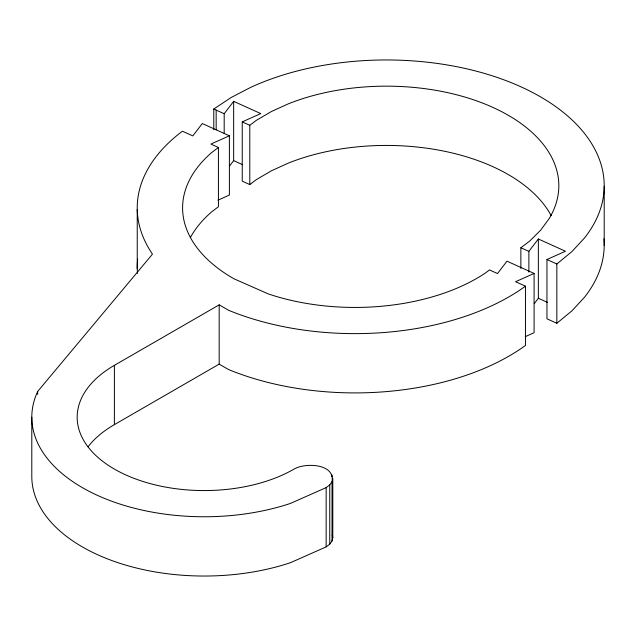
<?xml version="1.0" encoding="UTF-8"?>
<svg xmlns="http://www.w3.org/2000/svg" width="636" height="636" viewBox="0 0 636 636"><rect width="100%" height="100%" fill="white"/><g stroke="black" fill="none" stroke-linecap="round" stroke-linejoin="round"><path stroke-width="0.95" d="M31.8 417.216L31.8 476.491A172.428 99.55 0 0 0 290.437 562.701L326.149 546.88L329.758 544.17L332.024 541.013L332.024 481.73C335.379 463.413 304.867 462.555 294.063 469.082A127.049 73.355 0 0 1 114.385 469.082A127.049 73.355 0 0 1 114.385 365.342L219.174 304.851L228.578 310.273A217.806 125.745 0 0 0 525.463 286.176L525.463 345.459A217.806 125.745 0 0 1 228.578 369.548L219.174 364.126L114.385 424.625A127.049 73.355 0 0 0 88.046 446.806M332.024 541.013L332.795 537.619L332.795 478.344M217.933 200.189L229.389 195.061L229.389 135.786L202.288 123.543L192.811 135.905L182.413 131.207A217.806 125.745 0 0 0 152.481 254.13L37.675 391.45A172.428 99.55 0 0 0 99.264 496.191A172.428 99.55 0 0 0 290.437 503.426L326.149 487.605L329.758 484.894L332.024 481.73M224.19 133.481L224.19 113.725L233.658 101.355L260.76 113.598L242.252 121.881L242.252 181.165L249.789 184.567L256.213 179.71L271.413 170.798L288.426 163.062A172.428 99.55 0 0 1 551.197 215.699M229.517 166.044L233.658 160.638L233.658 101.355M528.882 272.113L528.882 251.363L538.358 239.001L565.46 251.244L546.952 259.528L546.952 318.803L556.842 323.271L572.01 310.773L584.452 297.306A217.806 125.745 0 0 0 603.938 238.81M534.216 303.69L538.358 298.276L538.358 239.001M556.842 323.271L556.842 263.996L572.01 251.498L584.452 238.031A217.806 125.745 0 0 0 520.614 86.671A217.806 125.745 0 0 0 250.799 87.299L231.146 97.515L213.783 109.018L213.783 129.768M229.389 135.786L210.882 144.07L218.418 147.472L211.701 152.545A172.428 99.55 0 0 0 234.016 278.807L268.36 293.951A172.428 99.55 0 0 0 485.212 273.162L489.497 269.926L497.511 273.552L506.987 261.189L534.089 273.424L534.089 332.708L525.272 336.651M249.789 184.567L249.789 125.284L256.213 120.427L271.413 111.523L288.426 103.787A172.428 99.55 0 0 1 491.064 106.594A172.428 99.55 0 0 1 549.067 218.728L540.608 230.24L529.724 241.044L520.868 247.746L520.868 268.487M534.089 273.424L515.581 281.716L525.463 286.176M213.783 109.018L224.19 113.725M242.252 121.881L249.789 125.284M520.868 247.746L528.882 251.363M546.952 259.528L556.842 263.996M233.658 160.638L242.698 164.716M538.358 298.276L547.389 302.362M332.215 535.083L332.795 537.619M604.2 186.213L604.2 245.496M332.024 474.957L332.024 476.928M329.758 484.894L329.758 544.17M326.149 487.605L326.149 546.88M219.174 304.851L219.174 364.126M218.418 147.472L218.418 206.748L211.701 211.828A172.428 99.55 0 0 0 190.418 237.538M216.168 110.1L216.168 129.855M137.241 209.419L137.241 268.702M114.385 365.342L114.385 424.625M37.675 391.45L37.675 394.415M137.495 273.472A217.806 125.745 0 0 1 137.67 259.162"/></g></svg>
